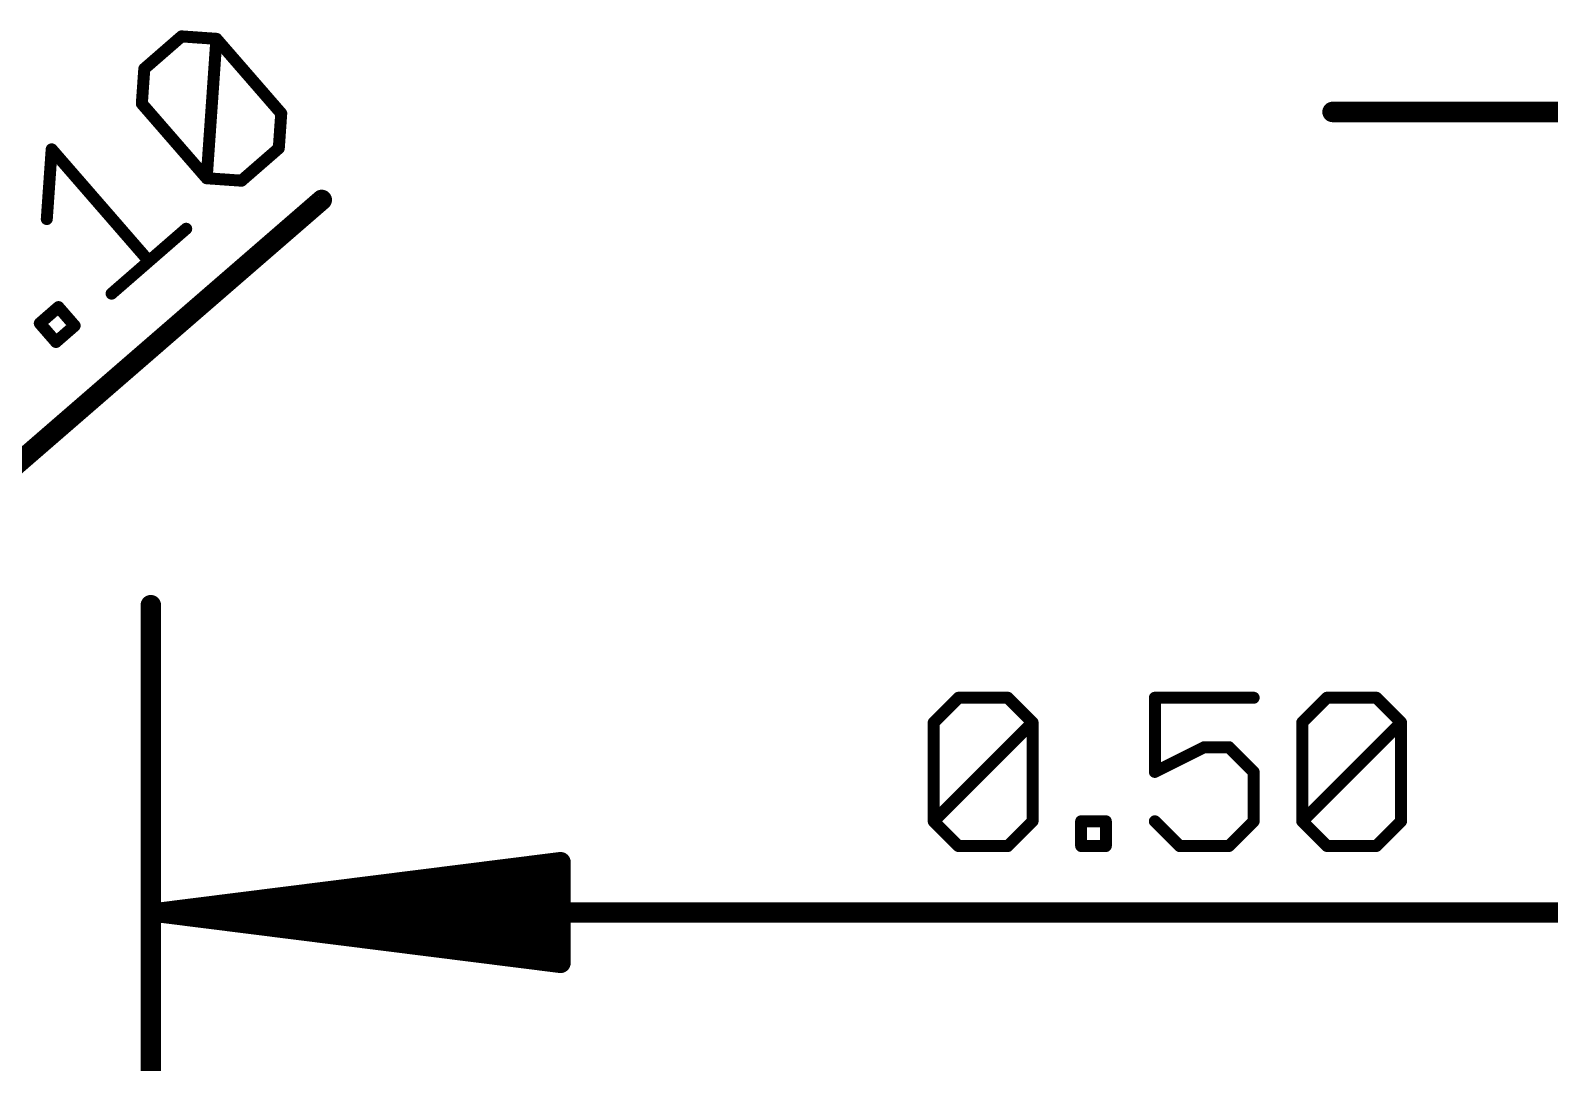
# Model space of a CAD drawing. Extents: x -6.4 to 26.1, y -5.3 to 26.8.
# Drawn here: x 1.78 to 11.42, y 18.73 to 25.28 of the extents above; entities that cross this region are included whole.
import ezdxf

# ---------------------------------------------------------------- set-up
doc = ezdxf.new("R2010")
doc.units = 0
doc.layers.add('47', color=253, linetype='CONTINUOUS')

msp = doc.modelspace()

# ---------------------------------------------------------------- linework, layer by layer
at = {"layer": '47'}
for points, const_width in [([(2.4986, 25.0388), (2.7352, 25.2445)], 0.0762), ([(2.7352, 25.2445), (2.9564, 25.229)], 0.0762), ([(2.8945, 24.3444), (2.9564, 25.229)], 0.0762), ([(2.9564, 25.229), (3.3678, 24.7558)], 0.0762), ([(2.4831, 24.8176), (2.4986, 25.0388)], 0.0762), ([(2.8945, 24.3444), (2.4831, 24.8176)], 0.0762), ([(3.3678, 24.7558), (3.3523, 24.5346)], 0.0762), ([(15.175, 24.765), (10.04, 24.765)], 0.13), ([(1.8799, 24.0855), (1.9109, 24.5279)], 0.0762), ([(1.9109, 24.5279), (2.528, 23.818)], 0.0762), ([(3.3523, 24.5346), (3.1157, 24.3289)], 0.0762), ([(3.1157, 24.3289), (2.8945, 24.3444)], 0.0762), ([(-0.4357, 20.6875), (3.625, 24.2067)], 0.13), ([(2.2913, 23.6123), (2.7646, 24.0237)], 0.0762), ([(1.8355, 23.4237), (1.9538, 23.5266)], 0.0762), ([(1.9538, 23.5266), (2.0566, 23.4083)], 0.0762), ([(1.9383, 23.3054), (1.8355, 23.4237)], 0.0762), ([(2.0566, 23.4083), (1.9383, 23.3054)], 0.0762), ([(2.54, 15.24), (2.54, 21.635)], 0.13), ([(7.5089, 20.8909), (7.6657, 21.0477)], 0.0762), ([(7.6657, 21.0477), (7.9792, 21.0477)], 0.0762), ([(7.9792, 21.0477), (8.136, 20.8909)], 0.0762), ([(9.5392, 21.0477), (8.9122, 21.0477)], 0.0762), ([(8.9122, 21.0477), (8.9122, 20.5774)], 0.0762), ([(9.8477, 20.8909), (10.0045, 21.0477)], 0.0762), ([(10.0045, 21.0477), (10.318, 21.0477)], 0.0762), ([(10.318, 21.0477), (10.4748, 20.8909)], 0.0762), ([(7.5089, 20.2639), (7.5089, 20.8909)], 0.0762), ([(7.5089, 20.2639), (8.136, 20.8909)], 0.0762), ([(8.136, 20.8909), (8.136, 20.2639)], 0.0762), ([(9.8477, 20.2639), (9.8477, 20.8909)], 0.0762), ([(9.8477, 20.2639), (10.4748, 20.8909)], 0.0762), ([(10.4748, 20.8909), (10.4748, 20.2639)], 0.0762), ([(8.9122, 20.5774), (9.2257, 20.7342)], 0.0762), ([(9.2257, 20.7342), (9.3825, 20.7342)], 0.0762), ([(9.3825, 20.7342), (9.5392, 20.5774)], 0.0762), ([(9.5392, 20.5774), (9.5392, 20.2639)], 0.0762), ([(7.6657, 20.1071), (7.5089, 20.2639)], 0.0762), ([(8.136, 20.2639), (7.9792, 20.1071)], 0.0762), ([(8.4444, 20.1071), (8.4444, 20.2639)], 0.0762), ([(8.4444, 20.2639), (8.6012, 20.2639)], 0.0762), ([(8.6012, 20.2639), (8.6012, 20.1071)], 0.0762), ([(9.0689, 20.1071), (8.9122, 20.2639)], 0.0762), ([(9.5392, 20.2639), (9.3825, 20.1071)], 0.0762), ([(10.0045, 20.1071), (9.8477, 20.2639)], 0.0762), ([(10.4748, 20.2639), (10.318, 20.1071)], 0.0762), ([(2.605, 19.685), (5.14, 20.0042)], 0.13), ([(5.14, 20.0042), (5.14, 19.3658)], 0.13), ([(7.9792, 20.1071), (7.6657, 20.1071)], 0.0762), ([(8.6012, 20.1071), (8.4444, 20.1071)], 0.0762), ([(9.3825, 20.1071), (9.0689, 20.1071)], 0.0762), ([(10.318, 20.1071), (10.0045, 20.1071)], 0.0762), ([(2.605, 19.685), (5.14, 19.945)], 0.13), ([(2.605, 19.685), (5.14, 19.815)], 0.13), ([(2.605, 19.685), (15.175, 19.685)], 0.13), ([(5.14, 19.3658), (2.605, 19.685)], 0.13), ([(5.14, 19.555), (2.605, 19.685)], 0.13), ([(5.14, 19.425), (2.605, 19.685)], 0.13)]:
    msp.add_lwpolyline(points, dxfattribs=dict(at, const_width=const_width))
for points, const_width in [([(2.7365, 25.2635, 1), (2.7339, 25.2255)], 0.0381), ([(2.7477, 25.2301, 1), (2.7227, 25.2588)], 0.0381), ([(2.9708, 25.2415, 1), (2.942, 25.2165)], 0.0381), ([(2.9754, 25.2277, 1), (2.9374, 25.2303)], 0.0381), ([(2.9551, 25.21, 1), (2.9577, 25.248)], 0.0381), ([(2.5176, 25.0374, 1), (2.4796, 25.0401)], 0.0381), ([(2.4861, 25.0531, 1), (2.5111, 25.0244)], 0.0381), ([(2.4975, 24.8301, 1), (2.4687, 24.8051)], 0.0381), ([(2.4641, 24.8189, 1), (2.5021, 24.8163)], 0.0381), ([(3.3868, 24.7544, 1), (3.3488, 24.7571)], 0.0381), ([(3.3534, 24.7433, 1), (3.3822, 24.7682)], 0.0381), ([(10.04, 24.7975, 1), (10.04, 24.7325)], 0.065), ([(1.9252, 24.5404, 1), (1.8965, 24.5154)], 0.0381), ([(1.9299, 24.5265, 1), (1.8919, 24.5292)], 0.0381), ([(3.3333, 24.5359, 1), (3.3713, 24.5333)], 0.0381), ([(3.3648, 24.5202, 1), (3.3398, 24.549)], 0.0381), ([(2.8958, 24.3634, 1), (2.8932, 24.3254)], 0.0381), ([(2.8755, 24.3457, 1), (2.9135, 24.343)], 0.0381), ([(2.8801, 24.3319, 1), (2.9089, 24.3569)], 0.0381), ([(3.1032, 24.3433, 1), (3.1282, 24.3145)], 0.0381), ([(3.1144, 24.3099, 1), (3.117, 24.3479)], 0.0381), ([(3.6463, 24.1821, 1), (3.6037, 24.2313)], 0.065), ([(1.8609, 24.0869, 1), (1.8989, 24.0842)], 0.0381), ([(2.7771, 24.0093, 1), (2.7521, 24.0381)], 0.0381), ([(2.5136, 23.8055, 1), (2.5423, 23.8305)], 0.0381), ([(2.2788, 23.6267, 1), (2.3038, 23.5979)], 0.0381), ([(1.9681, 23.5391, 1), (1.9394, 23.5141)], 0.0381), ([(1.9663, 23.5122, 1), (1.9413, 23.541)], 0.0381), ([(1.8498, 23.4362, 1), (1.8211, 23.4112)], 0.0381), ([(1.823, 23.4381, 1), (1.848, 23.4094)], 0.0381), ([(2.0422, 23.3958, 1), (2.071, 23.4208)], 0.0381), ([(2.0691, 23.3939, 1), (2.0441, 23.4226)], 0.0381), ([(1.9258, 23.3198, 1), (1.9508, 23.291)], 0.0381), ([(1.9239, 23.2929, 1), (1.9527, 23.3179)], 0.0381), ([(2.5725, 21.635, 1), (2.5075, 21.635)], 0.065), ([(7.6657, 21.0668, 1), (7.6657, 21.0287)], 0.0381), ([(7.6791, 21.0342, 1), (7.6522, 21.0612)], 0.0381), ([(7.9927, 21.0612, 1), (7.9657, 21.0342)], 0.0381), ([(7.9792, 21.0287, 1), (7.9792, 21.0668)], 0.0381), ([(8.9122, 21.0668, 1), (8.9122, 21.0287)], 0.0381), ([(8.9312, 21.0477, 1), (8.8931, 21.0477)], 0.0381), ([(9.5392, 21.0287, 1), (9.5392, 21.0668)], 0.0381), ([(10.0045, 21.0668, 1), (10.0045, 21.0287)], 0.0381), ([(10.0179, 21.0342, 1), (9.991, 21.0612)], 0.0381), ([(10.3315, 21.0612, 1), (10.3045, 21.0342)], 0.0381), ([(10.318, 21.0287, 1), (10.318, 21.0668)], 0.0381), ([(7.5279, 20.8909, 1), (7.4898, 20.8909)], 0.0381), ([(7.4954, 20.9044, 1), (7.5224, 20.8775)], 0.0381), ([(8.155, 20.8909, 1), (8.1169, 20.8909)], 0.0381), ([(8.1494, 20.8775, 1), (8.1225, 20.9044)], 0.0381), ([(8.1225, 20.8775, 1), (8.1494, 20.9044)], 0.0381), ([(9.8667, 20.8909, 1), (9.8286, 20.8909)], 0.0381), ([(9.8342, 20.9044, 1), (9.8612, 20.8775)], 0.0381), ([(10.4938, 20.8909, 1), (10.4557, 20.8909)], 0.0381), ([(10.4882, 20.8775, 1), (10.4613, 20.9044)], 0.0381), ([(10.4613, 20.8775, 1), (10.4882, 20.9044)], 0.0381), ([(9.2257, 20.7532, 1), (9.2257, 20.7151)], 0.0381), ([(9.2342, 20.7171, 1), (9.2172, 20.7512)], 0.0381), ([(9.3959, 20.7476, 1), (9.369, 20.7207)], 0.0381), ([(9.3825, 20.7151, 1), (9.3825, 20.7532)], 0.0381), ([(8.9036, 20.5944, 1), (8.9207, 20.5604)], 0.0381), ([(8.8931, 20.5774, 1), (8.9312, 20.5774)], 0.0381), ([(9.5583, 20.5774, 1), (9.5202, 20.5774)], 0.0381), ([(9.5258, 20.5639, 1), (9.5527, 20.5909)], 0.0381), ([(7.4898, 20.2639, 1), (7.5279, 20.2639)], 0.0381), ([(7.5224, 20.2773, 1), (7.4954, 20.2504)], 0.0381), ([(7.4954, 20.2773, 1), (7.5224, 20.2504)], 0.0381), ([(8.1169, 20.2639, 1), (8.155, 20.2639)], 0.0381), ([(8.1494, 20.2504, 1), (8.1225, 20.2773)], 0.0381), ([(8.4635, 20.2639, 1), (8.4254, 20.2639)], 0.0381), ([(8.4444, 20.2829, 1), (8.4444, 20.2448)], 0.0381), ([(8.6202, 20.2639, 1), (8.5821, 20.2639)], 0.0381), ([(8.6012, 20.2448, 1), (8.6012, 20.2829)], 0.0381), ([(8.9256, 20.2773, 1), (8.8987, 20.2504)], 0.0381), ([(9.5202, 20.2639, 1), (9.5583, 20.2639)], 0.0381), ([(9.5527, 20.2504, 1), (9.5258, 20.2773)], 0.0381), ([(9.8286, 20.2639, 1), (9.8667, 20.2639)], 0.0381), ([(9.8612, 20.2773, 1), (9.8342, 20.2504)], 0.0381), ([(9.8342, 20.2773, 1), (9.8612, 20.2504)], 0.0381), ([(10.4557, 20.2639, 1), (10.4938, 20.2639)], 0.0381), ([(10.4882, 20.2504, 1), (10.4613, 20.2773)], 0.0381), ([(5.1725, 20.0042, 1), (5.1075, 20.0042)], 0.065), ([(5.1441, 19.972, 1), (5.1359, 20.0365)], 0.065), ([(7.6657, 20.1262, 1), (7.6657, 20.0881)], 0.0381), ([(7.6522, 20.0936, 1), (7.6791, 20.1206)], 0.0381), ([(7.9657, 20.1206, 1), (7.9927, 20.0936)], 0.0381), ([(7.9792, 20.0881, 1), (7.9792, 20.1262)], 0.0381), ([(8.4444, 20.1262, 1), (8.4444, 20.0881)], 0.0381), ([(8.4254, 20.1071, 1), (8.4635, 20.1071)], 0.0381), ([(8.5821, 20.1071, 1), (8.6202, 20.1071)], 0.0381), ([(8.6012, 20.0881, 1), (8.6012, 20.1262)], 0.0381), ([(9.0689, 20.1262, 1), (9.0689, 20.0881)], 0.0381), ([(9.0555, 20.0936, 1), (9.0824, 20.1206)], 0.0381), ([(9.369, 20.1206, 1), (9.3959, 20.0936)], 0.0381), ([(9.3825, 20.0881, 1), (9.3825, 20.1262)], 0.0381), ([(10.0045, 20.1262, 1), (10.0045, 20.0881)], 0.0381), ([(9.991, 20.0936, 1), (10.0179, 20.1206)], 0.0381), ([(10.3045, 20.1206, 1), (10.3315, 20.0936)], 0.0381), ([(10.318, 20.0881, 1), (10.318, 20.1262)], 0.0381), ([(5.1433, 19.9127, 1), (5.1367, 19.9773)], 0.065), ([(5.1417, 19.7825, 1), (5.1383, 19.8475)], 0.065), ([(2.605, 19.7175, 1), (2.605, 19.6525)], 0.065), ([(2.6091, 19.7172, 1), (2.6009, 19.6528)], 0.065), ([(2.6033, 19.7175, 1), (2.6067, 19.6525)], 0.065), ([(2.6067, 19.7175, 1), (2.6033, 19.6525)], 0.065), ([(2.6083, 19.7173, 1), (2.6017, 19.6527)], 0.065), ([(2.6017, 19.7173, 1), (2.6083, 19.6527)], 0.065), ([(2.6009, 19.7172, 1), (2.6091, 19.6528)], 0.065), ([(5.1383, 19.5225, 1), (5.1417, 19.5875)], 0.065), ([(5.1367, 19.3927, 1), (5.1433, 19.4573)], 0.065), ([(5.1075, 19.3658, 1), (5.1725, 19.3658)], 0.065), ([(5.1359, 19.3335, 1), (5.1441, 19.398)], 0.065)]:
    msp.add_lwpolyline(points, format="xyb", dxfattribs=dict(at, const_width=const_width))

doc.saveas('drawing.dxf')
